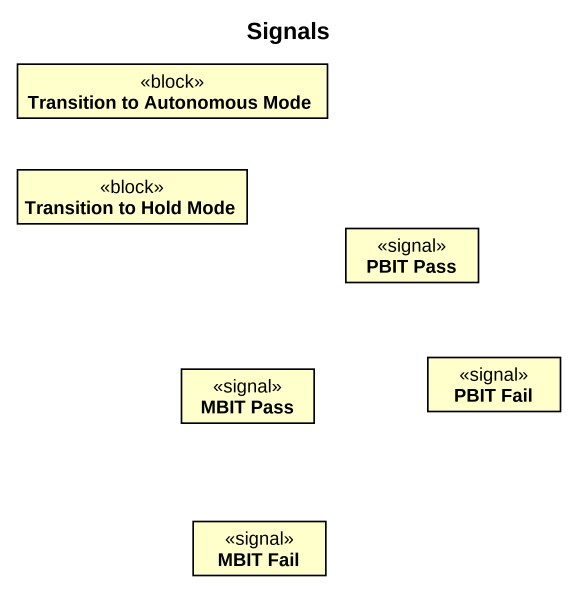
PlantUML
@startuml
title Signals
hide circle
hide empty members
class "Transition to Autonomous Mode" as Transition_to_Autonomous <<block>>
class "Transition to Hold Mode" as Transition_to_Hold_Mode <<block>>
class "PBIT Pass" as PBIT_Pass <<signal>>
class "MBIT Pass" as MBIT_Pass <<signal>>
class "PBIT Fail" as PBIT_Fail <<signal>>
class "MBIT Fail" as MBIT_Fail <<signal>>
@enduml
